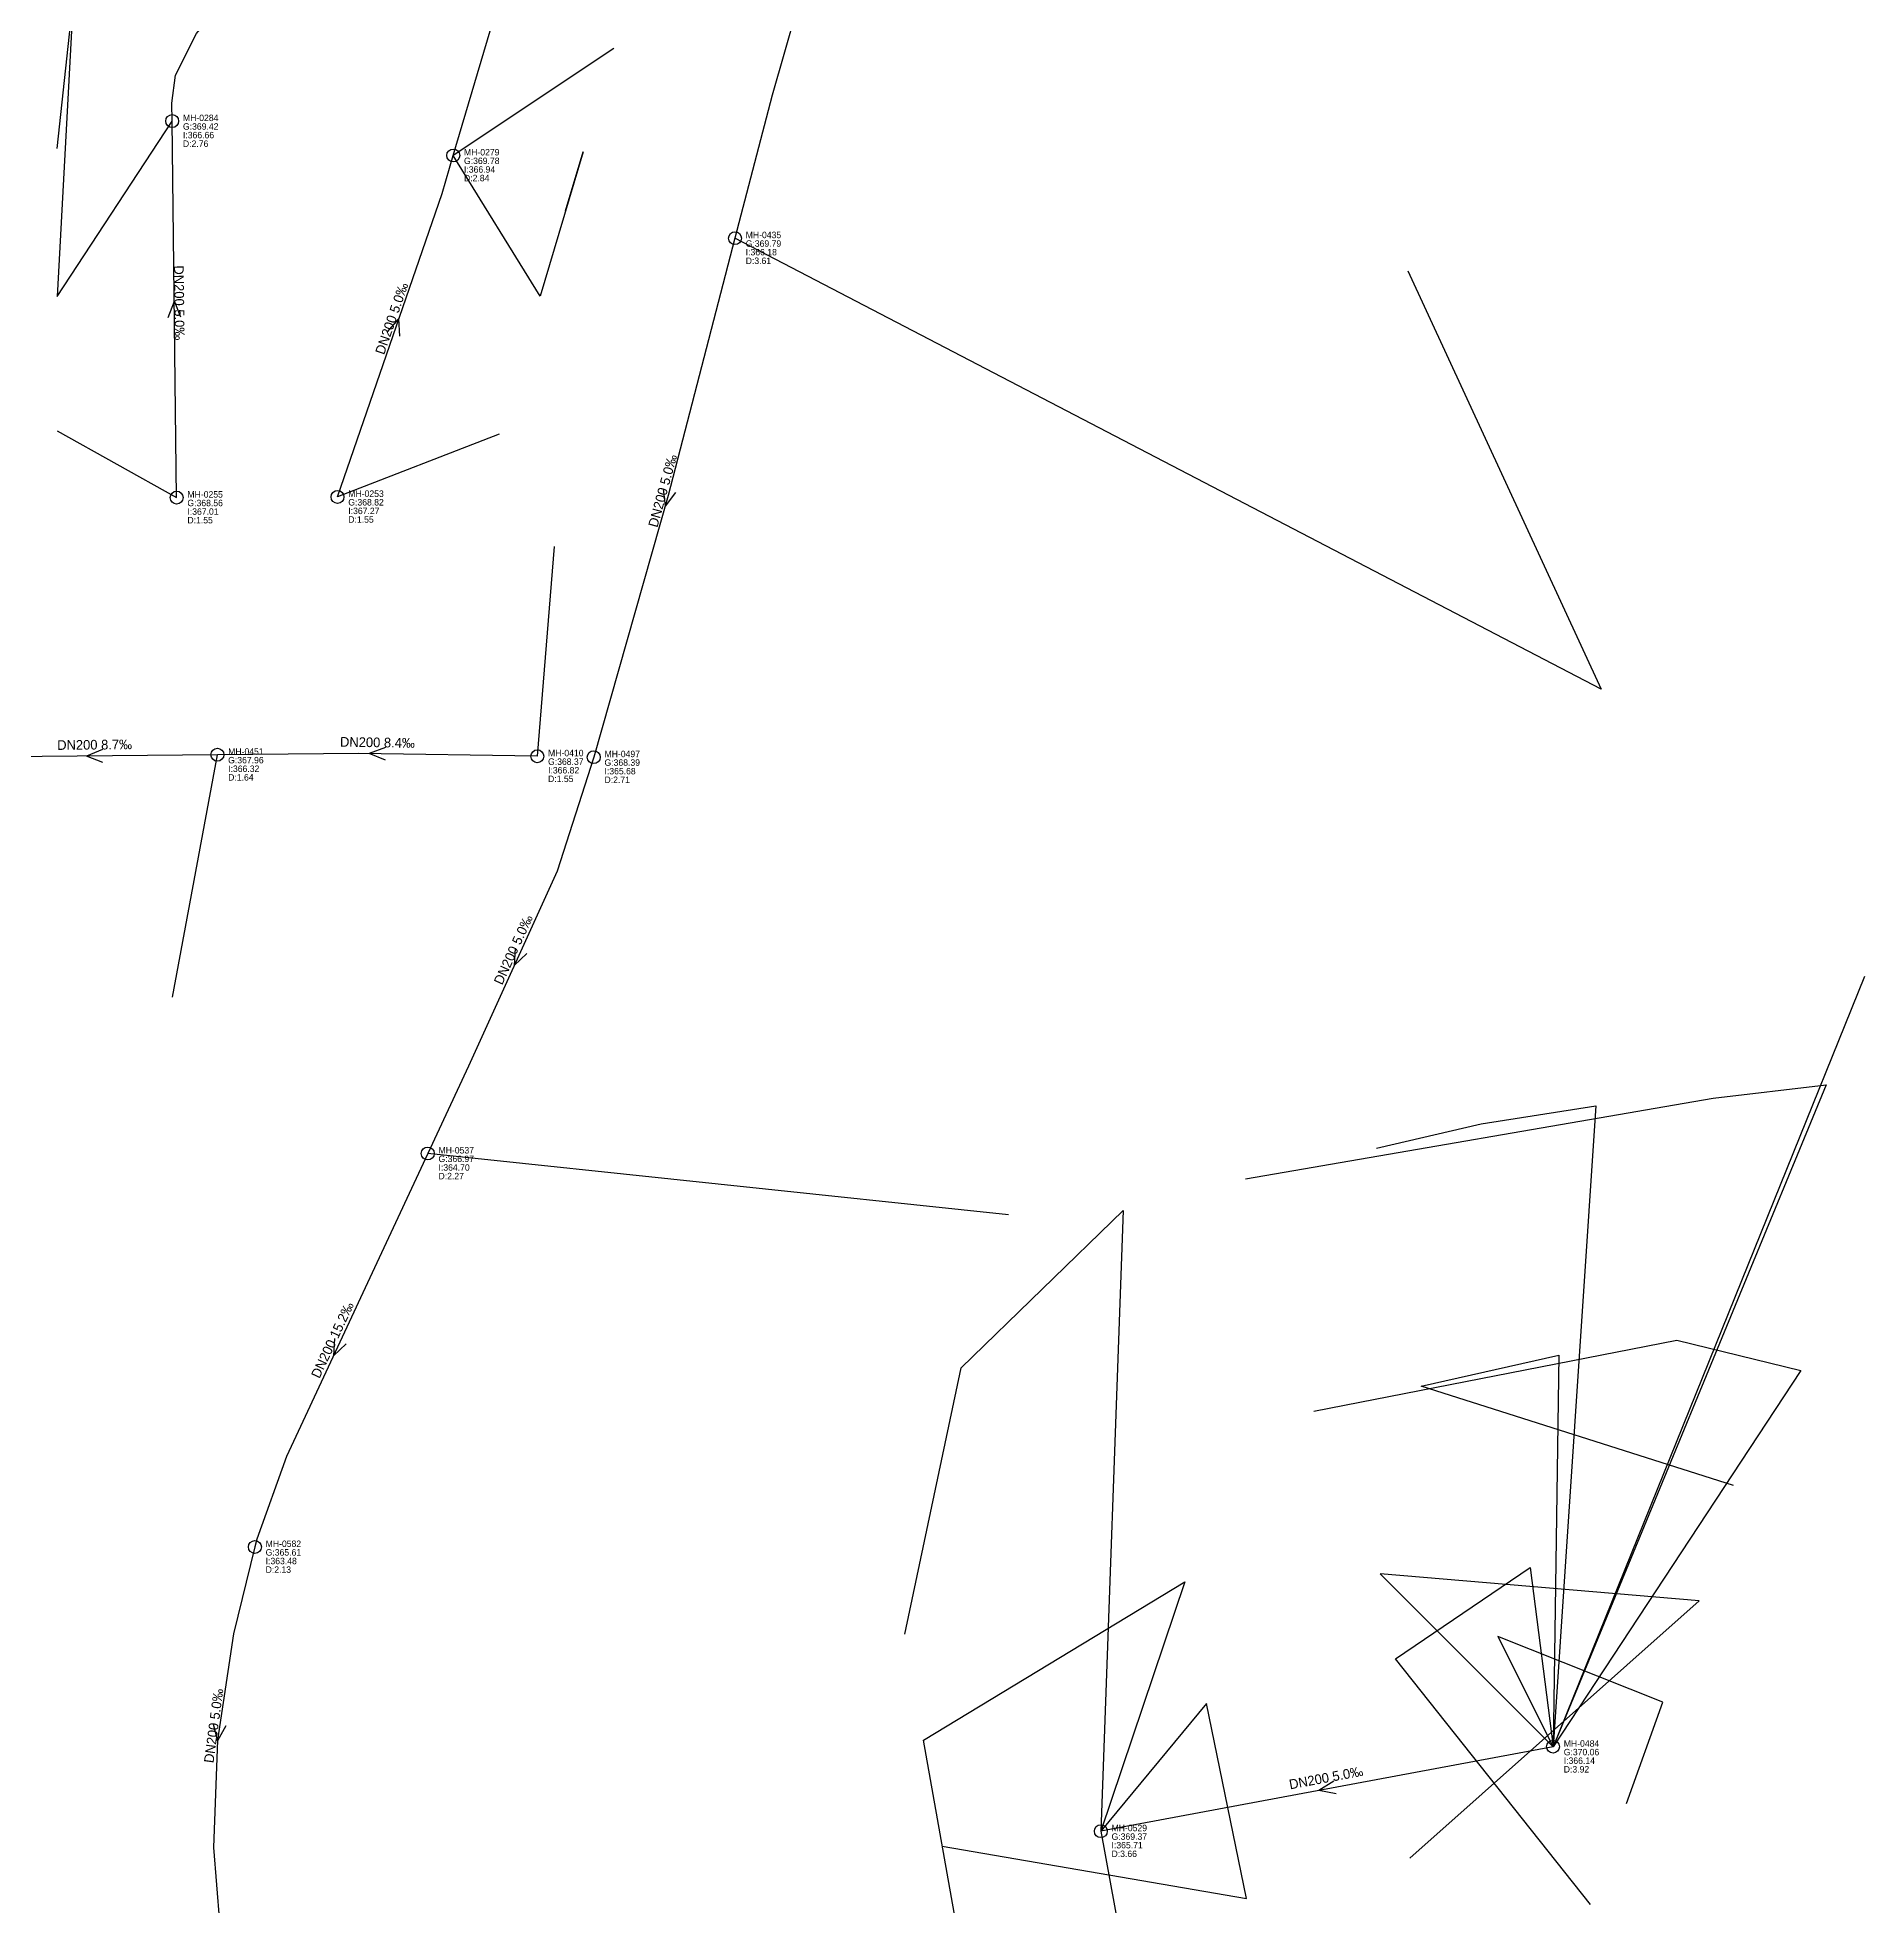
# Model space of a CAD drawing. Header units: metres. Extents: x 449900 to 451990, y 2566732 to 2570847.
# Drawn here: x 451551 to 451890.8, y 2568941 to 2569288.6 of the extents above; entities that cross this region are included whole.
import ezdxf
from ezdxf.enums import TextEntityAlignment as Align

# ---------------------------------------------------------------- set-up
doc = ezdxf.new("R2010")
doc.units = ezdxf.units.M
for name, color, linetype in [('SEW-LABEL', 2, 'Continuous'), ('SEW-MH', 7, 'Continuous'), ('SEW-MH-LABEL', 8, 'Continuous'), ('SEW-PIPE-DN200', 3, 'Continuous'), ('SEW-RIDER', 8, 'Continuous')]:
    doc.layers.add(name, color=color, linetype=linetype)

msp = doc.modelspace()

# ---------------------------------------------------------------- linework, layer by layer
at = {"layer": 'SEW-LABEL'}
for p, q in [((451575.31, 2569236.48), (451576.48, 2569239.49)), ((451577.71, 2569236.51), (451576.48, 2569239.49)), ((451616.12, 2569233.78), (451618.24, 2569236.22)), ((451618.39, 2569233), (451618.24, 2569236.22)), ((451667.4, 2569204.59), (451667.76, 2569201.38)), ((451669.71, 2569203.96), (451667.76, 2569201.38)), ((451563.14, 2569156.17), (451560.16, 2569154.94)), ((451615.76, 2569156.56), (451612.74, 2569155.41)), ((451615.72, 2569154.16), (451612.74, 2569155.41)), ((451563.17, 2569153.77), (451560.16, 2569154.94)), ((451639.85, 2569119.25), (451639.7, 2569116.03)), ((451642.04, 2569118.26), (451639.7, 2569116.03)), ((451606.24, 2569046.67), (451606.06, 2569043.45)), ((451608.41, 2569045.66), (451606.06, 2569043.45)), ((451583.69, 2568974.98), (451584.48, 2568971.85)), ((451586.07, 2568974.66), (451584.48, 2568971.85)), ((451792.09, 2568964.36), (451789.36, 2568962.63)), ((451792.53, 2568962), (451789.36, 2568962.63))]:
    msp.add_line(p, q, dxfattribs=at)
at = {"layer": 'SEW-MH'}
for centre in [(451576.08, 2569272.99), (451628.35, 2569266.6), (451680.74, 2569251.22), (451576.91, 2569202.99), (451606.83, 2569203.12), (451584.49, 2569155.18), (451643.98, 2569154.9), (451654.48, 2569154.73), (451623.61, 2569081.05), (451591.46, 2569007.89), (451832.88, 2568970.76), (451748.78, 2568955.05)]:
    msp.add_circle(centre, 1.2, dxfattribs=at)
at = {"layer": 'SEW-PIPE-DN200'}
for points in [[(451710.04, 2569346.56), (451701.15, 2569324.97), (451687.65, 2569277.82), (451680.74, 2569251.22)], [(451576.08, 2569272.99), (451576.04, 2569276.31), (451576.69, 2569281.54), (451580.62, 2569289.26), (451608.8, 2569323.62)], [(451628.35, 2569266.6), (451636.37, 2569293.76), (451636.01, 2569297.44), (451633.83, 2569301.37), (451608.8, 2569323.62)], [(451576.91, 2569202.99), (451576.08, 2569272.99)], [(451606.83, 2569203.12), (451626.27, 2569259.55), (451628.35, 2569266.6)], [(451680.74, 2569251.22), (451668.31, 2569203.37), (451654.48, 2569154.73)], [(451584.49, 2569155.18), (451538.82, 2569154.72)], [(451643.98, 2569154.9), (451610.79, 2569155.44), (451584.49, 2569155.18)], [(451654.48, 2569154.73), (451647.65, 2569133.51), (451631.18, 2569097.26), (451623.61, 2569081.05)], [(451623.61, 2569081.05), (451597.31, 2569024.71), (451591.82, 2569009.35), (451591.46, 2569007.89)], [(451591.46, 2569007.89), (451587.5, 2568991.73), (451584.48, 2568971.99), (451583.78, 2568952.04), (451584.9, 2568938.17)], [(451832.88, 2568970.76), (451748.78, 2568955.05)], [(451748.78, 2568955.05), (451760.16, 2568893.08), (451761.5, 2568878.08)]]:
    msp.add_lwpolyline(points, dxfattribs=at)
at = {"layer": 'SEW-RIDER'}
for points in [[(451554.66, 2569267.88), (451557.66, 2569295.48), (451554.66, 2569240.38), (451576.08, 2569272.99)], [(451658.21, 2569286.47), (451628.35, 2569266.6)], [(451649.23, 2569256.28), (451652.51, 2569267.3), (451644.53, 2569240.46), (451628.35, 2569266.6)], [(451805.89, 2569245.17), (451841.83, 2569167.36), (451680.74, 2569251.22)], [(451554.66, 2569215.38), (451576.91, 2569202.99)], [(451636.9, 2569214.78), (451606.83, 2569203.12)], [(451647.1, 2569193.88), (451643.98, 2569154.9)], [(451576.16, 2569110.13), (451584.49, 2569155.18)], [(451890.84, 2569113.97), (451832.88, 2568970.76)], [(451775.69, 2569076.36), (451862.66, 2569091.32), (451883.66, 2569093.8), (451832.88, 2568970.76)], [(451800.04, 2569082.03), (451819.52, 2569086.57), (451840.84, 2569089.89), (451832.88, 2568970.76)], [(451731.63, 2569069.64), (451623.61, 2569081.05)], [(451712.32, 2568991.69), (451722.84, 2569041.21), (451752.93, 2569070.47), (451748.78, 2568955.05)], [(451788.43, 2569033.12), (451855.88, 2569046.32), (451878.98, 2569040.7), (451832.88, 2568970.76)], [(451866.47, 2569019.33), (451808.39, 2569037.77), (451833.94, 2569043.56), (451832.88, 2568970.76)], [(451806.23, 2568950.03), (451860.05, 2568997.89), (451800.75, 2569002.93), (451832.88, 2568970.76)], [(451839.83, 2568941.4), (451803.6, 2568987.11), (451828.61, 2569004.05), (451832.88, 2568970.76)], [(451722.79, 2568932.61), (451715.81, 2568971.99), (451764.42, 2569001.42), (451748.78, 2568955.05)], [(451846.57, 2568960.23), (451853.31, 2568979.06), (451822.6, 2568991.27), (451832.88, 2568970.76)], [(451719.3, 2568952.3), (451775.87, 2568942.52), (451768.43, 2568978.78), (451748.78, 2568955.05)]]:
    msp.add_lwpolyline(points, dxfattribs=at)

# ---------------------------------------------------------------- texts
at = {"layer": 'SEW-LABEL'}
for s, rotation, p in [('DN200 5.0‰', 270.6812, (451576.5, 2569239.19)), ('DN200 5.0‰', 70.9873, (451617.75, 2569236.01)), ('DN200 5.0‰', 74.6007, (451668.16, 2569204.03)), ('DN200 8.7‰', 0.5668, (451561.66, 2569156.15)), ('DN200 8.4‰', 359.0788, (451614.24, 2569156.58)), ('DN200 5.0‰', 65.5733, (451640.33, 2569118.59)), ('DN200 15.2‰', 64.9726, (451606.69, 2569046.01)), ('DN200 5.0‰', 82.3783, (451584.68, 2568974.54)), ('DN200 5.0‰', 10.5807, (451790.83, 2568964.1))]:
    msp.add_text(s, height=1.8, rotation=rotation, dxfattribs=at).set_placement(p, align=Align.CENTER)
at = {"layer": 'SEW-MH-LABEL'}
for s, p in [('MH-0284', (451578.08, 2569272.99)), ('G:369.42', (451578.08, 2569271.39)), ('I:366.66', (451578.08, 2569269.79)), ('D:2.76', (451578.08, 2569268.19)), ('MH-0279', (451630.35, 2569266.6)), ('G:369.78', (451630.35, 2569265)), ('D:2.84', (451630.35, 2569261.8)), ('I:366.94', (451630.35, 2569263.4)), ('MH-0435', (451682.74, 2569251.22)), ('G:369.79', (451682.74, 2569249.62)), ('I:366.18', (451682.74, 2569248.02)), ('D:3.61', (451682.74, 2569246.42)), ('MH-0255', (451578.91, 2569202.99)), ('MH-0253', (451608.83, 2569203.12)), ('G:368.56', (451578.91, 2569201.39)), ('I:367.01', (451578.91, 2569199.79)), ('G:368.82', (451608.83, 2569201.52)), ('I:367.27', (451608.83, 2569199.92)), ('D:1.55', (451578.91, 2569198.19)), ('D:1.55', (451608.83, 2569198.32)), ('MH-0451', (451586.49, 2569155.18)), ('MH-0410', (451645.98, 2569154.9)), ('MH-0497', (451656.48, 2569154.73)), ('G:367.96', (451586.49, 2569153.58)), ('I:366.32', (451586.49, 2569151.98)), ('G:368.37', (451645.98, 2569153.3)), ('I:366.82', (451645.98, 2569151.7)), ('G:368.39', (451656.48, 2569153.13)), ('I:365.68', (451656.48, 2569151.53)), ('D:1.64', (451586.49, 2569150.38)), ('D:1.55', (451645.98, 2569150.1)), ('D:2.71', (451656.48, 2569149.93)), ('MH-0537', (451625.61, 2569081.05)), ('G:366.97', (451625.61, 2569079.45)), ('I:364.70', (451625.61, 2569077.85)), ('D:2.27', (451625.61, 2569076.25)), ('G:365.61', (451593.46, 2569006.29)), ('MH-0582', (451593.46, 2569007.89)), ('I:363.48', (451593.46, 2569004.69)), ('D:2.13', (451593.46, 2569003.09)), ('MH-0484', (451834.88, 2568970.76)), ('G:370.06', (451834.88, 2568969.16)), ('I:366.14', (451834.88, 2568967.56)), ('D:3.92', (451834.88, 2568965.96)), ('G:369.37', (451750.78, 2568953.45)), ('MH-0529', (451750.78, 2568955.05)), ('D:3.66', (451750.78, 2568950.25)), ('I:365.71', (451750.78, 2568951.85))]:
    msp.add_text(s, height=1.2, dxfattribs=at).set_placement(p)

doc.saveas('drawing.dxf')
